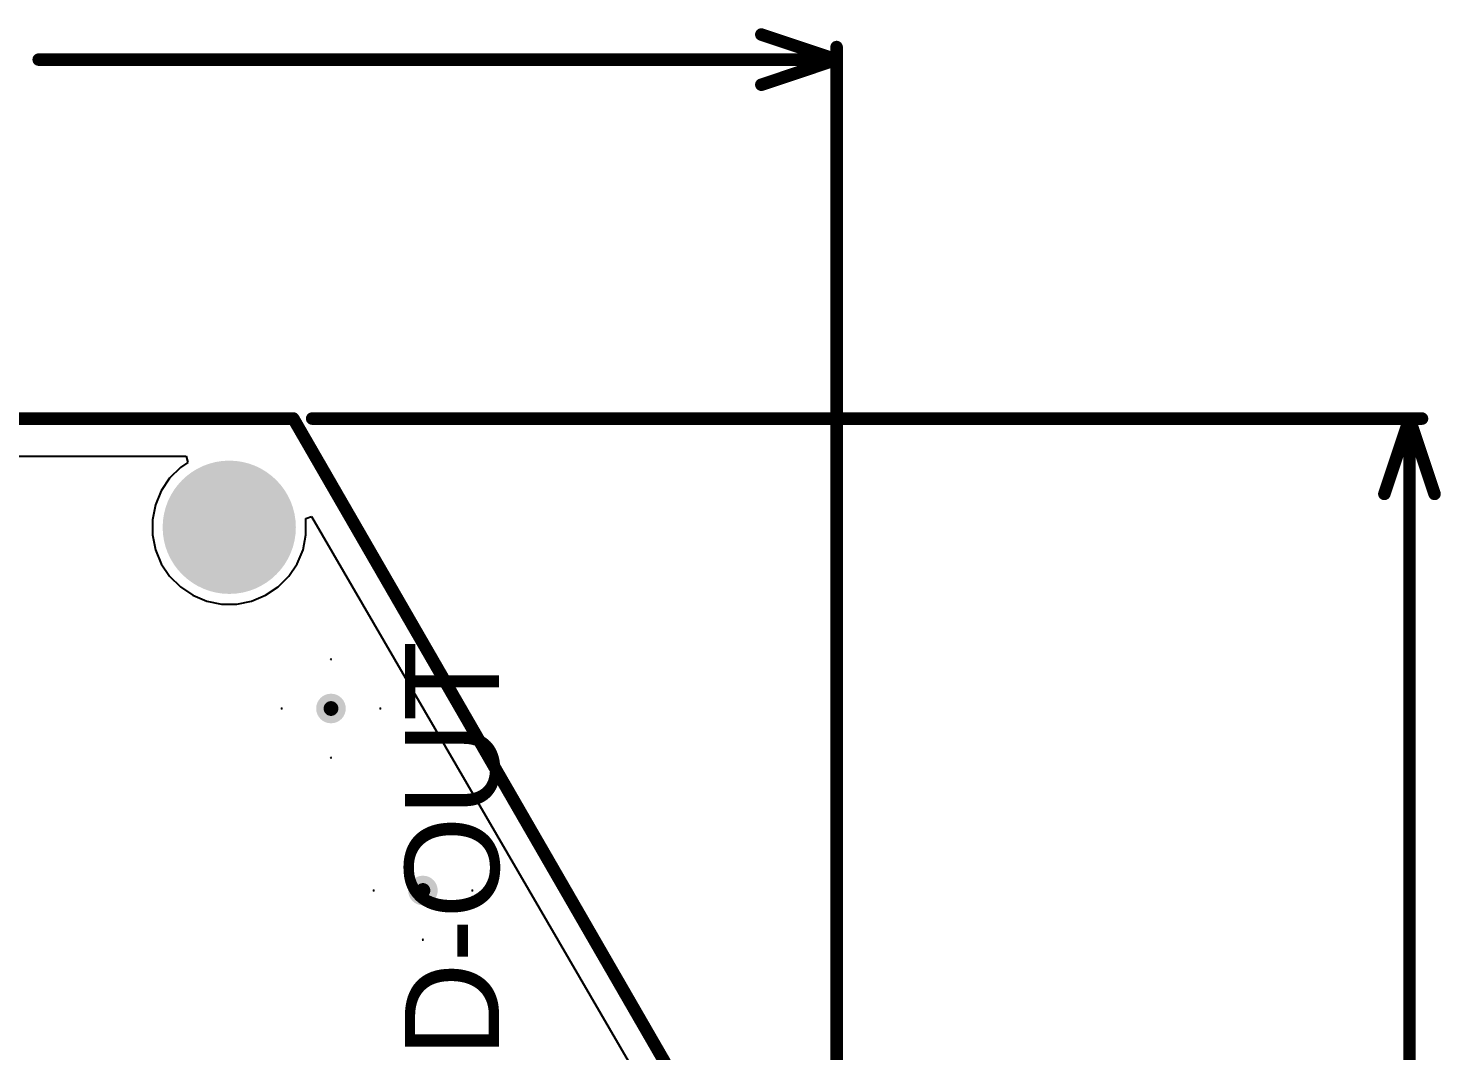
# Model space of a CAD drawing. Header units: millimetres. Extents: x -1.23 to 1.76, y -0.3 to 1.73.
# Drawn here: x 0.603 to 1.73, y 0.91 to 1.724 of the extents above; entities that cross this region are included whole.
import ezdxf

# ---------------------------------------------------------------- set-up
doc = ezdxf.new("R2010")
doc.units = ezdxf.units.MM
doc.header["$MEASUREMENT"] = 0
for name, color, linetype in [('BottomLayer', 5, 'Continuous'), ('BottomSolder', 6, 'Continuous'), ('Mechanical1', 6, 'Continuous'), ('Mechanical2', 216, 'Continuous'), ('MultiLayer', 9, 'Continuous'), ('PadHoleLayer', 156, 'Continuous'), ('TopLayer', 1, 'Continuous'), ('TopOverlay', 2, 'Continuous'), ('TopSolder', 216, 'Continuous'), ('ViaHoleLayer', 16, 'Continuous')]:
    doc.layers.add(name, color=color, linetype=linetype)
doc.styles.add('Arial', font='', dxfattribs={"height": 0.2})
doc.styles.get('Arial').set_extended_font_data('Arial')

msp = doc.modelspace()

# ---------------------------------------------------------------- hatches: boundary and pattern name
at = {"layer": 'BottomLayer'}
h = msp.add_hatch(color=5, dxfattribs=at)
edge = h.paths.add_edge_path()
edge.add_arc((0.7637, 1.3268), 0.0512, 0, 360)
h = msp.add_hatch(color=5, dxfattribs=at)
edge = h.paths.add_edge_path()
edge.add_arc((0.8448, 1.1824), 0.0118, 0, 360)
h = msp.add_hatch(color=5, dxfattribs=at)
edge = h.paths.add_edge_path()
edge.add_arc((0.9181, 1.0374), 0.0118, 0, 360)
at = {"layer": 'BottomSolder'}
h = msp.add_hatch(color=6, dxfattribs=at)
edge = h.paths.add_edge_path()
edge.add_arc((0.7637, 1.3268), 0.0531, 0, 360)
h = msp.add_hatch(color=6, dxfattribs=at)
edge = h.paths.add_edge_path()
edge.add_arc((0.8448, 1.1824), 0.00591, 0, 360)
h = msp.add_hatch(color=6, dxfattribs=at)
edge = h.paths.add_edge_path()
edge.add_arc((0.9181, 1.0374), 0.00591, 0, 360)
at = {"layer": 'MultiLayer'}
h = msp.add_hatch(color=9, dxfattribs=at)
edge = h.paths.add_edge_path()
edge.add_arc((0.7637, 1.3268), 0.0512, 0, 360)
at = {"layer": 'PadHoleLayer'}
h = msp.add_hatch(color=156, dxfattribs=at)
edge = h.paths.add_edge_path()
edge.add_arc((0.7637, 1.3268), 0.0394, 0, 360)
at = {"layer": 'TopLayer'}
h = msp.add_hatch(color=1, dxfattribs=at)
edge = h.paths.add_edge_path()
edge.add_arc((0.7637, 1.3268), 0.0512, 0, 360)
h = msp.add_hatch(color=1, dxfattribs=at)
edge = h.paths.add_edge_path()
edge.add_arc((0.8448, 1.1824), 0.0118, 0, 360)
h = msp.add_hatch(color=1, dxfattribs=at)
edge = h.paths.add_edge_path()
edge.add_arc((0.9181, 1.0374), 0.0118, 0, 360)
at = {"layer": 'TopSolder'}
h = msp.add_hatch(color=216, dxfattribs=at)
edge = h.paths.add_edge_path()
edge.add_arc((0.7637, 1.3268), 0.0531, 0, 360)
h = msp.add_hatch(color=216, dxfattribs=at)
edge = h.paths.add_edge_path()
edge.add_arc((0.8448, 1.1824), 0.00591, 0, 360)
h = msp.add_hatch(color=216, dxfattribs=at)
edge = h.paths.add_edge_path()
edge.add_arc((0.9181, 1.0374), 0.00591, 0, 360)
at = {"layer": 'ViaHoleLayer'}
h = msp.add_hatch(color=16, dxfattribs=at)
edge = h.paths.add_edge_path()
edge.add_arc((0.8448, 1.1824), 0.00591, 0, 360)
h = msp.add_hatch(color=16, dxfattribs=at)
edge = h.paths.add_edge_path()
edge.add_arc((0.9181, 1.0374), 0.00591, 0, 360)

# ---------------------------------------------------------------- linework, layer by layer
at = {"layer": 'BottomLayer'}
for p, q in [((0.0344, 1.3834), (0.7293, 1.3834)), ((0.7247, 1.3743), (0.7161, 1.3658)), ((0.7308, 1.3784), (0.7247, 1.3743)), ((0.7293, 1.3834), (0.7308, 1.3784)), ((0.7161, 1.3658), (0.7094, 1.3558)), ((0.7094, 1.3558), (0.7048, 1.3446)), ((0.7048, 1.3446), (0.7025, 1.3328)), ((0.7025, 1.3328), (0.7025, 1.3207)), ((0.8247, 1.3337), (0.8294, 1.3355)), ((0.8248, 1.3328), (0.8247, 1.3337)), ((0.8248, 1.3207), (0.8248, 1.3328)), ((0.8294, 1.3355), (1.219, 0.666)), ((0.7025, 1.3207), (0.7048, 1.3089)), ((0.8225, 1.3089), (0.8248, 1.3207)), ((0.7048, 1.3089), (0.7094, 1.2978)), ((0.8179, 1.2978), (0.8225, 1.3089)), ((0.7094, 1.2978), (0.7161, 1.2878)), ((0.8112, 1.2878), (0.8179, 1.2978)), ((0.7161, 1.2878), (0.7247, 1.2793)), ((0.8027, 1.2793), (0.8112, 1.2878)), ((0.7247, 1.2793), (0.7347, 1.2726)), ((0.7347, 1.2726), (0.7458, 1.2679)), ((0.7815, 1.2679), (0.7926, 1.2726)), ((0.7926, 1.2726), (0.8027, 1.2793)), ((0.7458, 1.2679), (0.7576, 1.2656)), ((0.7576, 1.2656), (0.7697, 1.2656)), ((0.7697, 1.2656), (0.7815, 1.2679)), ((0.8453, 1.2218), (0.8443, 1.2218)), ((0.8443, 1.2218), (0.8448, 1.2213)), ((0.8448, 1.2213), (0.8453, 1.2218)), ((0.8059, 1.1824), (0.8054, 1.1829)), ((0.8054, 1.1829), (0.8054, 1.1819)), ((0.8842, 1.1829), (0.8837, 1.1824)), ((0.8842, 1.1819), (0.8842, 1.1829)), ((0.8054, 1.1819), (0.8059, 1.1824)), ((0.8837, 1.1824), (0.8842, 1.1819)), ((0.8448, 1.1435), (0.8443, 1.143)), ((0.8443, 1.143), (0.8453, 1.143)), ((0.8453, 1.143), (0.8448, 1.1435)), ((0.9186, 1.0768), (0.9176, 1.0768)), ((0.9176, 1.0768), (0.9181, 1.0763)), ((0.9181, 1.0763), (0.9186, 1.0768)), ((0.8792, 1.0374), (0.8787, 1.0379)), ((0.8787, 1.0379), (0.8787, 1.0369)), ((0.8787, 1.0369), (0.8792, 1.0374)), ((0.9575, 1.0379), (0.957, 1.0374)), ((0.957, 1.0374), (0.9575, 1.0369)), ((0.9575, 1.0369), (0.9575, 1.0379)), ((0.9181, 0.9985), (0.9176, 0.998)), ((0.9176, 0.998), (0.9186, 0.998)), ((0.9186, 0.998), (0.9181, 0.9985))]:
    msp.add_line(p, q, dxfattribs=at)
at = {"layer": 'Mechanical1', "const_width": 0.01}
for points in [[(1.1879, 1.7194), (1.2479, 1.6994)], [(1.2479, 0.6784), (1.2479, 1.7094)], [(0.6118, 1.6994), (1.2479, 1.6994)], [(1.1879, 1.6794), (1.2479, 1.6994)], [(0.8298, 1.4134), (1.7146, 1.4134)], [(1.6846, 1.3534), (1.7046, 1.4134)], [(1.7046, 1.4134), (1.7246, 1.3534)], [(1.7046, 0.8933), (1.7046, 1.4134)]]:
    msp.add_lwpolyline(points, dxfattribs=at)
at = {"layer": 'Mechanical1', "const_width": 0.005}
for points in [[(1.1854, 1.7194, 1), (1.1904, 1.7194, 1)], [(1.2454, 1.7094, 1), (1.2504, 1.7094, 1)], [(0.6093, 1.6994, 1), (0.6143, 1.6994, 1)], [(1.2454, 1.6994, 1), (1.2504, 1.6994, 1)], [(1.2454, 1.6994, 1), (1.2504, 1.6994, 1)], [(1.2454, 1.6994, 1), (1.2504, 1.6994, 1)], [(1.1854, 1.6794, 1), (1.1904, 1.6794, 1)], [(0.8273, 1.4134, 1), (0.8323, 1.4134, 1)], [(1.7021, 1.4134, 1), (1.7071, 1.4134, 1)], [(1.7021, 1.4134, 1), (1.7071, 1.4134, 1)], [(1.7021, 1.4134, 1), (1.7071, 1.4134, 1)], [(1.7121, 1.4134, 1), (1.7171, 1.4134, 1)], [(1.6821, 1.3534, 1), (1.6871, 1.3534, 1)], [(1.7221, 1.3534, 1), (1.7271, 1.3534, 1)]]:
    msp.add_lwpolyline(points, format="xyb", close=True, dxfattribs=at)
at = {"layer": 'Mechanical2', "const_width": 0.01}
for points in [[(-0.0512, 1.4134), (0.8148, 1.4134)], [(0.8148, 1.4134), (1.2479, 0.6634)]]:
    msp.add_lwpolyline(points, dxfattribs=at)
at = {"layer": 'Mechanical2', "const_width": 0.005}
msp.add_lwpolyline([(0.8123, 1.4134, 1), (0.8173, 1.4134, 1)], format="xyb", close=True, dxfattribs=at)
msp.add_lwpolyline([(0.8123, 1.4134, 1), (0.8173, 1.4134, 1)], format="xyb", close=True, dxfattribs=at)
at = {"layer": 'TopLayer'}
for p, q in [((0.0344, 1.3834), (0.7293, 1.3834)), ((0.7247, 1.3743), (0.7161, 1.3658)), ((0.7308, 1.3784), (0.7247, 1.3743)), ((0.7293, 1.3834), (0.7308, 1.3784)), ((0.7161, 1.3658), (0.7094, 1.3558)), ((0.7094, 1.3558), (0.7048, 1.3446)), ((0.7048, 1.3446), (0.7025, 1.3328)), ((0.7025, 1.3328), (0.7025, 1.3207)), ((0.8247, 1.3337), (0.8294, 1.3355)), ((0.8248, 1.3328), (0.8247, 1.3337)), ((0.8248, 1.3207), (0.8248, 1.3328)), ((0.8294, 1.3355), (1.1692, 0.7516)), ((0.7025, 1.3207), (0.7048, 1.3089)), ((0.8225, 1.3089), (0.8248, 1.3207)), ((0.7048, 1.3089), (0.7094, 1.2978)), ((0.8179, 1.2978), (0.8225, 1.3089)), ((0.7094, 1.2978), (0.7161, 1.2878)), ((0.8112, 1.2878), (0.8179, 1.2978)), ((0.7161, 1.2878), (0.7247, 1.2793)), ((0.8027, 1.2793), (0.8112, 1.2878)), ((0.7247, 1.2793), (0.7347, 1.2726)), ((0.7347, 1.2726), (0.7458, 1.2679)), ((0.7815, 1.2679), (0.7926, 1.2726)), ((0.7926, 1.2726), (0.8027, 1.2793)), ((0.7458, 1.2679), (0.7576, 1.2656)), ((0.7576, 1.2656), (0.7697, 1.2656)), ((0.7697, 1.2656), (0.7815, 1.2679)), ((0.8453, 1.2218), (0.8443, 1.2218)), ((0.8443, 1.2218), (0.8448, 1.2213)), ((0.8448, 1.2213), (0.8453, 1.2218)), ((0.8059, 1.1824), (0.8054, 1.1829)), ((0.8054, 1.1829), (0.8054, 1.1819)), ((0.8842, 1.1829), (0.8837, 1.1824)), ((0.8842, 1.1819), (0.8842, 1.1829)), ((0.8054, 1.1819), (0.8059, 1.1824)), ((0.8837, 1.1824), (0.8842, 1.1819)), ((0.8448, 1.1435), (0.8443, 1.143)), ((0.8443, 1.143), (0.8453, 1.143)), ((0.8453, 1.143), (0.8448, 1.1435)), ((0.9186, 1.0768), (0.9176, 1.0768)), ((0.9176, 1.0768), (0.9181, 1.0763)), ((0.9181, 1.0763), (0.9186, 1.0768)), ((0.8792, 1.0374), (0.8787, 1.0379)), ((0.8787, 1.0379), (0.8787, 1.0369)), ((0.8787, 1.0369), (0.8792, 1.0374)), ((0.9575, 1.0379), (0.957, 1.0374)), ((0.957, 1.0374), (0.9575, 1.0369)), ((0.9575, 1.0369), (0.9575, 1.0379)), ((0.9181, 0.9985), (0.9176, 0.998)), ((0.9176, 0.998), (0.9186, 0.998)), ((0.9186, 0.998), (0.9181, 0.9985))]:
    msp.add_line(p, q, dxfattribs=at)

# ---------------------------------------------------------------- texts
at = {"layer": 'TopOverlay', "style": 'Arial'}
msp.add_text('D-OUT', height=0.075, rotation=90, dxfattribs=at).set_placement((0.9787, 0.9044))

doc.saveas('drawing.dxf')
